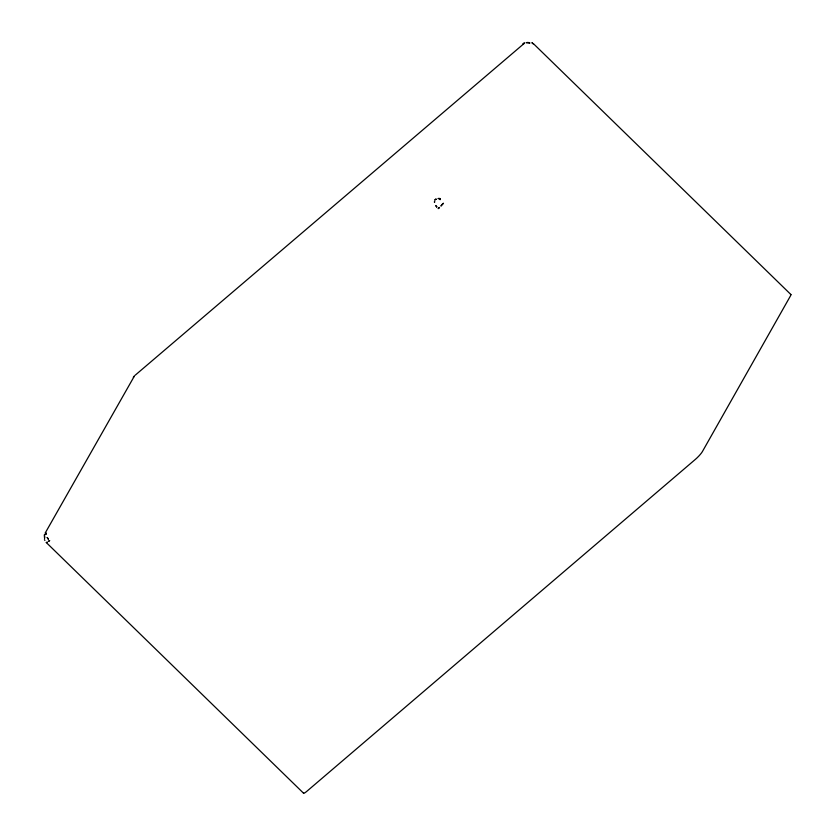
<?xml version="1.0" encoding="UTF-8"?>
<svg xmlns="http://www.w3.org/2000/svg" width="835" height="835" viewBox="0 0 835 835"><rect width="100%" height="100%" fill="white"/><g stroke="black" fill="none" stroke-linecap="round" stroke-linejoin="round"><path stroke-width="1.25" d="M45.111 533.189L134.425 376L133.318 377.284M135.113 375.28L524.672 43.034L523.67 43.347M46.29 542.541L47.397 542.259L46.29 542.541L303.554 793.208M533.241 43.827L531.895 42.648L533.012 43.66M533.628 43.869L790.902 294.536M44.443 539.608L44.892 540.475M303.533 792.801A7.578 1.179 -45.7 0 0 306.894 791.256L695.44 459.323A7.578 1.179 -45.7 0 0 702.381 451.599L790.588 295.694A7.578 1.179 -45.7 0 0 790.515 294.494M434.555 201.308L434.513 202.404L434.555 201.308M44.453 534.734L44.589 538.199L44.453 534.734M45.894 532.981L45.956 534.337L45.894 532.981M441.986 204.544L440.922 206.068L443.468 203.239L441.986 204.544M48.649 541.226L49.62 540.589L48.649 541.226M439.022 207.727L438.166 208.656L439.523 207.435L439.022 207.727M524.015 43.316L522.981 44.067L524.015 43.316M435.745 199.335L434.774 199.972L436.246 199.043L435.745 199.335M528.012 42.46L526.186 42.637L529.974 42.992L528.012 42.46M439.868 198.49L437.978 198.542L439.669 198.605L440.097 199.701L439.868 198.49M48.305 539.118L47.209 537.521L48.305 539.118M436.632 206.631L435.755 205.577L436.851 207.184L436.632 206.631"/></g></svg>
